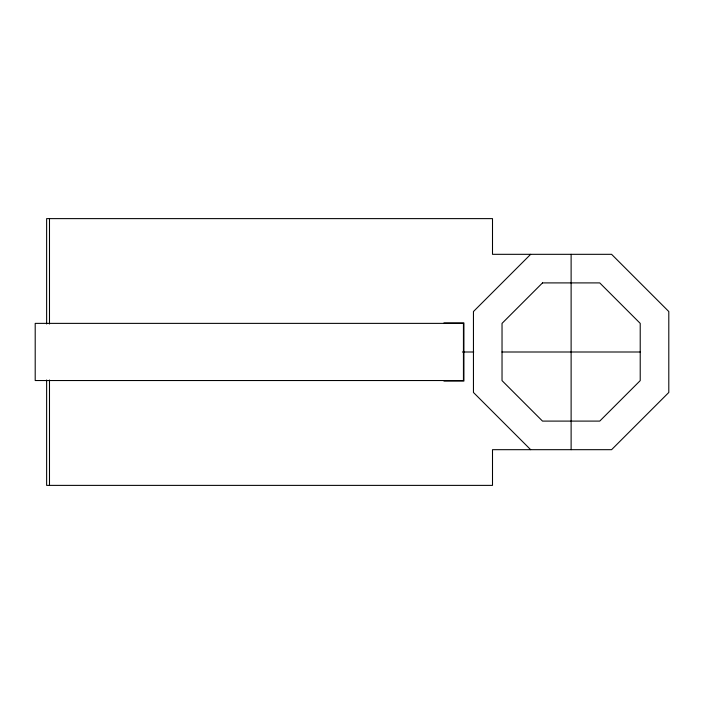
<?xml version="1.0" encoding="UTF-8"?>
<svg xmlns="http://www.w3.org/2000/svg" width="704" height="704" viewBox="0 0 704 704"><rect width="100%" height="100%" fill="white"/><g stroke="black" fill="none" stroke-linecap="round" stroke-linejoin="round"><path stroke-width="1.06" d="M530.666 254.32L473.449 311.538L473.449 392.462L530.666 449.68M443.916 322.942L463.918 322.942L463.918 381.058L443.916 381.058M462.405 352L473.722 352M501.934 352L640.218 352M571.12 254.32L571.12 449.68M49.491 218.618L49.491 324.007M49.491 379.993L49.491 485.382M46.631 324.007L46.631 218.618L492.501 218.618L492.501 254.32L611.582 254.32L668.8 311.538L668.8 392.462L611.582 449.68L492.501 449.68L492.501 485.382L46.631 485.382L46.631 379.993M542.502 282.902L502.031 323.382L502.031 380.618L542.502 421.098L599.746 421.098L640.218 380.618L640.218 323.382L599.746 282.902L542.502 282.902M463.443 323.374L35.2 323.374L35.2 380.538L463.443 380.538L463.443 323.374"/></g></svg>
